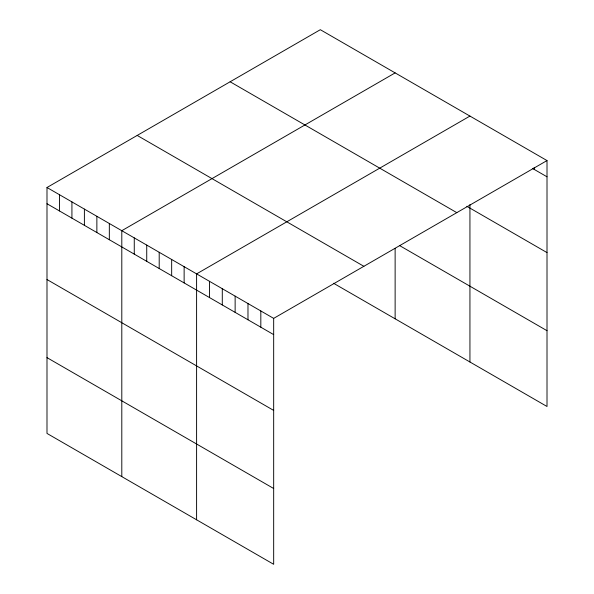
<?xml version="1.0" encoding="UTF-8"?>
<svg xmlns="http://www.w3.org/2000/svg" width="594" height="594" viewBox="0 0 594 594"><rect width="100%" height="100%" fill="white"/><g stroke="black" fill="none" stroke-linecap="round" stroke-linejoin="round"><path stroke-width="0.89" d="M46.993 187.511L273.671 318.377L273.671 564.3L46.993 433.427L46.993 187.511L320.329 29.7L547.007 160.573L547.007 406.489L333.576 283.271M395.129 72.891L121.8 230.695L121.8 476.618M469.936 116.075L196.599 273.886L196.599 519.802M273.671 318.377L547.007 160.573M532.558 168.458L547.007 176.804M466.817 206.304L547.007 252.599M230.13 81.779L456.808 212.652M399.807 245.708L547.007 330.695M137.192 135.432L363.87 266.305M46.993 203.742L273.671 334.615M46.993 279.536L273.671 410.409M46.993 357.633L273.671 488.506M534.162 167.582L534.162 169.387M469.936 204.536L469.936 361.998M395.129 248.359L395.129 318.807M260.825 310.966L260.825 327.197M247.98 303.549L247.98 319.78M235.135 296.131L235.135 312.362M222.29 288.714L222.29 304.945M209.444 281.296L209.444 297.535M184.133 266.684L184.133 282.915M171.666 259.489L171.666 275.72M159.199 252.287L159.199 268.525M146.733 245.092L146.733 261.323M134.266 237.89L134.266 254.128M109.333 223.5L109.333 239.731M96.867 216.298L96.867 232.529M84.393 209.103L84.393 225.334M71.926 201.901L71.926 218.139M59.459 194.706L59.459 210.937"/></g></svg>
